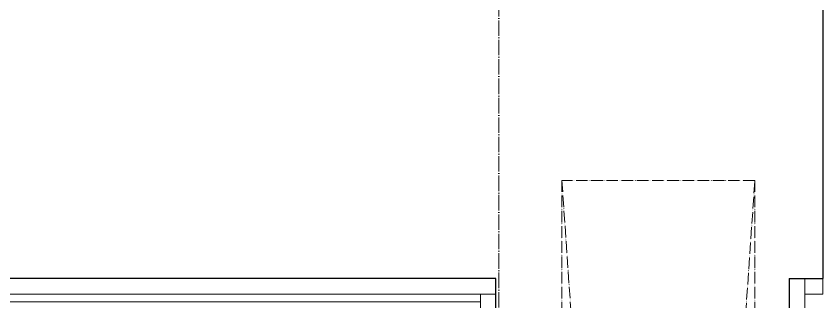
# Model space of a CAD drawing. Header units: millimetres. Extents: x -13069 to 207500, y -71366 to 56785.
# Drawn here: x 6524 to 7569, y 12254 to 12623 of the extents above; entities that cross this region are included whole.
import ezdxf

# ---------------------------------------------------------------- set-up
doc = ezdxf.new("R2010")
doc.units = ezdxf.units.MM
doc.linetypes.add('ADSK_Линия сетки', pattern=[25, 20, -2.5, 0, -2.5])
doc.linetypes.add('ADSK_Штрихпунктирная 2 точки_ш15 п1_5 п1_5 п1_5', pattern=[19.5, 15, -1.5, 0, -1.5, 0, -1.5])
doc.layers.add('Линии', color=7, linetype='Continuous', lineweight=9, true_color=0x00a600)
for name, color, linetype, lineweight in [('Оси', 7, 'Continuous', 9), ('Стены несущие', 7, 'Continuous', 30), ('Стены отделка', 7, 'Continuous', 30), ('Стены штриховка', 7, 'Continuous', 9)]:
    doc.layers.add(name, color=color, linetype=linetype, lineweight=lineweight)

msp = doc.modelspace()

# ---------------------------------------------------------------- linework, layer by layer
at = {"layer": 'Линии', "color": 7, "linetype": 'ADSK_Штрихпунктирная 2 точки_ш15 п1_5 п1_5 п1_5'}
for p, q in [((7231.078, 12410.876), (7480.954, 8797.821)), ((7231.078, 8797.821), (7481.078, 12410.876)), ((7481.078, 12410.876), (7231.078, 12410.876)), ((7231.078, 12410.876), (7231.078, 8797.821)), ((7481.078, 12410.876), (7481.078, 8797.821))]:
    msp.add_line(p, q, dxfattribs=at)
at = {"layer": 'Оси', "linetype": 'ADSK_Линия сетки'}
msp.add_line((7149.565, -6603.62), (7149.565, 22349.663), dxfattribs=at)
at = {"layer": 'Стены несущие'}
for p, q in [((7569.181, 12663.783), (7569.181, 12283.783)), ((7145.605, 12283.783), (6495.605, 12283.783)), ((7145.605, 12023.112), (7145.605, 12283.783)), ((7525.605, 12283.783), (7525.605, 12023.112)), ((7525.605, 12283.783), (7569.181, 12283.783))]:
    msp.add_line(p, q, dxfattribs=at)
at = {"layer": 'Стены отделка', "lineweight": 9}
for p, q in [((7545.605, 12003.112), (7545.605, 12283.783)), ((7569.181, 12283.783), (7569.181, 12263.783)), ((7145.605, 12263.783), (7125.605, 12263.783)), ((7125.605, 12263.783), (7125.605, 12003.112)), ((7569.181, 12263.783), (7545.605, 12263.783))]:
    msp.add_line(p, q, dxfattribs=at)
at = {"layer": 'Стены штриховка'}
for p, q in [((7125.605, 12263.783), (5726, 12263.783)), ((7125.605, 12253.783), (5726, 12253.783))]:
    msp.add_line(p, q, dxfattribs=at)

doc.saveas('drawing.dxf')
